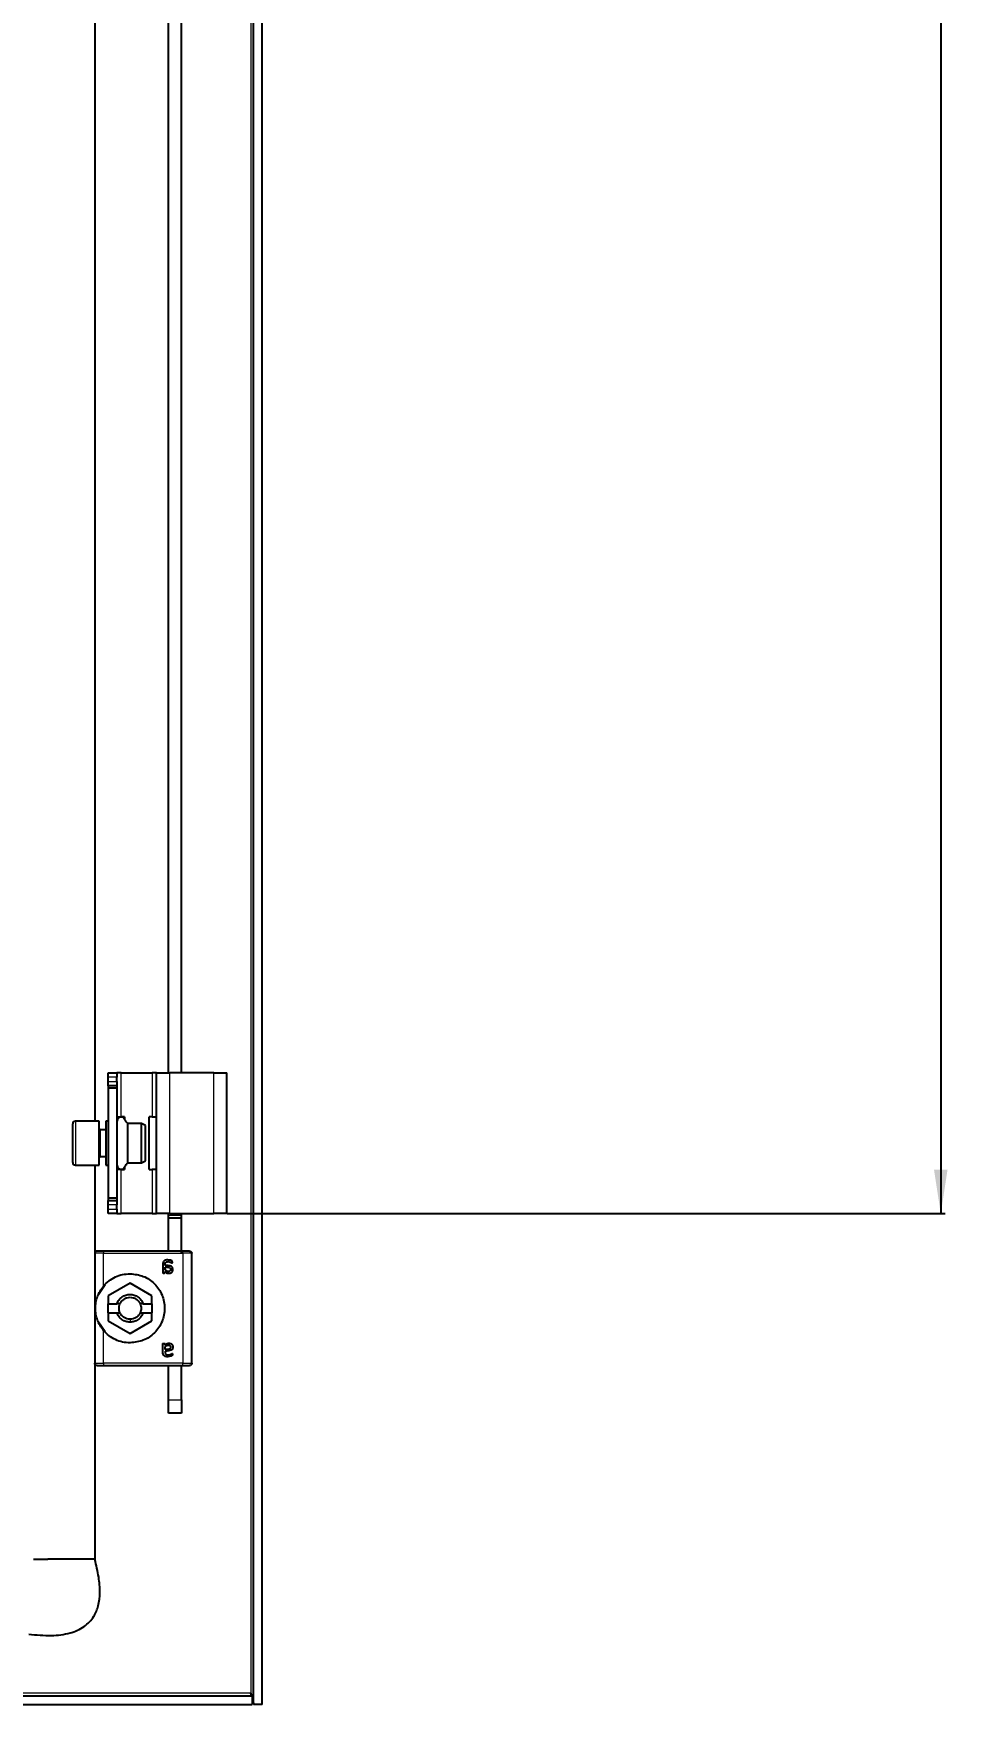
# Model space of a CAD drawing. Header units: millimetres. Extents: x -708 to 1768, y -1269 to 974.
# Drawn here: x 1560.4 to 1767.8, y -970.9 to -591.4 of the extents above; entities that cross this region are included whole.
import ezdxf

# ---------------------------------------------------------------- set-up
doc = ezdxf.new("R2010")
doc.units = ezdxf.units.MM
doc.layers.add('FORMAT', color=7, linetype='Continuous')
doc.styles.add('SLDTEXTSTYLE0', font='TXT', dxfattribs={"width": 0.75})
doc.dimstyles.new('SLDDIMSTYLE0', dxfattribs={"dimtxt": 20, "dimasz": 10, "dimexe": 0, "dimexo": 0.0625, "dimgap": 5, "dimtad": 2, "dimdec": 1, "dimrnd": 1e-09, "dimzin": 12, "dimdsep": 46, "dimtxsty": 'SLDTEXTSTYLE0', "dimsah": 1, "dimcen": 0.09, "dimadec": 0, "dimazin": 3, "dimtfac": 1, "dimtofl": 0, "dimtmove": 0, "dimatfit": 3, "dimfxl": 0, "dimfrac": 2, "dimtolj": 1, "dimtzin": 12, "dimarcsym": 0})

# ---------------------------------------------------------------- blocks, each defined once
blk = doc.blocks.new('_D_8')
at = {"layer": 'FORMAT'}
for p, q in [((1604.31, 672.59), (1767.3, 672.59)), ((1766.3, 672.59), (1766.3, -859.41)), ((1604.31, -859.41), (1767.3, -859.41))]:
    blk.add_line(p, q, dxfattribs=at)
for points in [[(1766.3, 672.59), (1764.76, 662.59), (1767.84, 662.59)], [(1766.3, -859.41), (1767.84, -849.41), (1764.76, -849.41)]]:
    blk.add_solid(points, dxfattribs=at)
at = {"layer": 'FORMAT', "insert": (1740.52, -122.97), "char_height": 20, "attachment_point": 1, "rotation": 90, "style": 'SLDTEXTSTYLE0'}
blk.add_mtext('1532', dxfattribs=at)

msp = doc.modelspace()

# ---------------------------------------------------------------- linework, layer by layer
at = {"color": 7, "linetype": 'Continuous', "lineweight": 25}
for p, q in [((1610.3, -970.91), (1610.3, 784.09)), ((1612.3, -970.91), (1612.3, 784.09)), ((1574.3, -418.58), (1574.3, -838.41)), ((1591, -827.41), (1591, -418.91)), ((1594, -827.41), (1594, -418.91)), ((1577.3, -827.41), (1579.3, -827.41)), ((1577.3, -828.41), (1577.3, -827.41)), ((1577.3, -829.41), (1577.3, -828.41)), ((1577.3, -830.41), (1577.3, -829.41)), ((1579.3, -830.41), (1577.3, -830.41)), ((1577.3, -830.41), (1577.3, -830.91)), ((1579.3, -830.91), (1577.3, -830.91)), ((1577.3, -830.91), (1577.3, -855.91)), ((1579.3, -827.41), (1579.3, -828.41)), ((1580.3, -827.41), (1579.3, -827.41)), ((1579.3, -829.41), (1579.3, -828.41)), ((1579.3, -829.41), (1579.3, -830.41)), ((1579.3, -830.41), (1579.3, -830.91)), ((1579.3, -830.91), (1579.3, -855.91)), ((1580.3, -827.41), (1587.3, -827.41)), ((1588.3, -827.41), (1587.3, -827.41)), ((1588.3, -827.41), (1591.3, -827.41)), ((1588.3, -859.41), (1588.3, -827.41)), ((1601.3, -827.41), (1591.3, -827.41)), ((1601.3, -827.41), (1604.3, -827.41)), ((1604.3, -859.41), (1604.3, -827.41)), ((1575.3, -838.41), (1569.9, -838.41)), ((1575.3, -845.97), (1575.3, -838.41)), ((1577.3, -838.41), (1576.8, -838.41)), ((1576.8, -838.41), (1576.8, -839.62)), ((1579.3, -837.41), (1580.3, -837.41)), ((1581, -837.41), (1580.3, -837.41)), ((1581, -837.41), (1581, -837.86)), ((1586.6, -849.41), (1586.6, -837.41)), ((1587.3, -837.41), (1586.6, -837.41)), ((1587.3, -837.41), (1588.3, -837.41)), ((1569.3, -845.66), (1569.3, -839.01)), ((1576.8, -840.41), (1575.55, -840.41)), ((1576.8, -839.62), (1576.8, -848.41)), ((1584.93, -838.91), (1581.8, -838.91)), ((1581.8, -847.91), (1581.8, -838.91)), ((1585.8, -839.41), (1584.93, -838.91)), ((1584.93, -847.91), (1584.93, -838.91)), ((1585.8, -847.41), (1585.8, -839.41)), ((1569.3, -847.81), (1569.3, -845.66)), ((1575.3, -848.41), (1575.3, -845.97)), ((1569.9, -848.41), (1575.3, -848.41)), ((1574.3, -848.41), (1574.3, -868.23)), ((1575.55, -846.41), (1576.8, -846.41)), ((1576.8, -848.41), (1577.3, -848.41)), ((1580.3, -849.41), (1579.3, -849.41)), ((1580.3, -849.41), (1581, -849.41)), ((1581, -848.96), (1581, -849.41)), ((1581.8, -847.91), (1584.93, -847.91)), ((1584.93, -847.91), (1585.8, -847.41)), ((1586.6, -849.41), (1587.3, -849.41)), ((1588.3, -849.41), (1587.3, -849.41)), ((1579.3, -855.91), (1577.3, -855.91)), ((1577.3, -855.91), (1577.3, -856.41)), ((1577.3, -857.41), (1577.3, -856.41)), ((1577.3, -856.41), (1579.3, -856.41)), ((1577.3, -858.41), (1577.3, -857.41)), ((1579.3, -855.91), (1579.3, -856.41)), ((1579.3, -856.41), (1579.3, -857.41)), ((1579.3, -858.41), (1579.3, -857.41)), ((1577.3, -859.41), (1577.3, -858.41)), ((1579.3, -859.41), (1577.3, -859.41)), ((1579.3, -858.41), (1579.3, -859.41)), ((1579.3, -859.41), (1580.3, -859.41)), ((1587.3, -859.41), (1580.3, -859.41)), ((1587.3, -859.41), (1588.3, -859.41)), ((1591.3, -859.41), (1588.3, -859.41)), ((1591, -859.87), (1591, -859.41)), ((1591, -860.37), (1591, -859.87)), ((1591, -860.37), (1594, -860.37)), ((1591, -867.91), (1591, -860.37)), ((1591.3, -859.41), (1601.3, -859.41)), ((1594, -859.87), (1594, -859.41)), ((1594, -860.37), (1594, -859.87)), ((1594, -868.21), (1594, -860.37)), ((1604.3, -859.41), (1601.3, -859.41)), ((1574.3, -868.41), (1574.3, -893.41)), ((1594.3, -867.91), (1576.3, -867.91)), ((1594.9, -867.91), (1594.65, -867.91)), ((1596.3, -893.41), (1596.3, -868.41)), ((1589.74, -870.95), (1589.74, -872.82)), ((1590.2, -872.82), (1590.2, -872.54)), ((1590.27, -871.2), (1590.27, -870.99)), ((1590.65, -871.2), (1590.27, -871.2)), ((1590.27, -871.56), (1590.7, -871.56)), ((1590.27, -872.14), (1590.27, -871.56)), ((1575.13, -877.78), (1576.63, -875.53)), ((1582.3, -875.19), (1577.35, -878.05)), ((1587.25, -878.05), (1582.3, -875.19)), ((1577.35, -878.05), (1577.35, -879.91)), ((1577.35, -879.91), (1579.31, -879.91)), ((1577.35, -881.91), (1577.35, -879.91)), ((1580.01, -879.91), (1579.31, -879.91)), ((1585.28, -879.91), (1584.59, -879.91)), ((1585.28, -879.91), (1587.25, -879.91)), ((1587.25, -879.91), (1587.25, -878.05)), ((1587.25, -879.91), (1587.25, -881.91)), ((1576.63, -886.29), (1575.13, -884.04)), ((1577.35, -881.91), (1577.35, -883.77)), ((1577.35, -881.91), (1579.31, -881.91)), ((1577.35, -883.77), (1582.3, -886.63)), ((1579.31, -881.91), (1580.01, -881.91)), ((1582.3, -886.63), (1587.25, -883.77)), ((1584.59, -881.91), (1585.28, -881.91)), ((1585.28, -881.91), (1587.25, -881.91)), ((1587.25, -883.77), (1587.25, -881.91)), ((1589.74, -890.87), (1589.74, -889)), ((1590.2, -889), (1590.2, -889.28)), ((1590.27, -890.26), (1590.27, -889.68)), ((1590.7, -890.26), (1590.27, -890.26)), ((1590.65, -890.62), (1590.27, -890.62)), ((1590.27, -890.62), (1590.27, -890.83)), ((1574.3, -893.58), (1574.3, -937.91)), ((1576.3, -893.91), (1594.3, -893.91)), ((1591, -901.71), (1591, -893.91)), ((1594, -901.71), (1594, -893.91)), ((1594.65, -893.91), (1594.9, -893.91)), ((1591, -904.71), (1591, -901.71)), ((1594, -901.71), (1594, -904.71)), ((1594, -904.71), (1591, -904.71)), ((1563.73, -937.91), (1563.67, -937.91)), ((1570.87, -937.91), (1563.73, -937.91)), ((1571.01, -937.91), (1570.87, -937.91)), ((1573.32, -937.91), (1571.01, -937.91)), ((1574.3, -937.91), (1573.32, -937.91)), ((820.6, -968.91), (1610, -968.91)), ((820.6, -970.91), (1610, -970.91)), ((1609.7, -968.31), (1609.89, -968.91)), ((1610, -968.91), (1610, -970.91)), ((1612.3, -970.91), (1610.3, -970.91))]:
    msp.add_line(p, q, dxfattribs=at)
at = {"color": 8, "linetype": 'Continuous', "lineweight": 18}
for p, q in [((1609.7, 781.49), (1609.7, -968.31)), ((1579.3, -828.41), (1577.3, -828.41)), ((1577.3, -829.41), (1579.3, -829.41)), ((1580.3, -837.41), (1580.3, -827.41)), ((1587.3, -827.41), (1587.3, -837.41)), ((1591.3, -859.41), (1591.3, -827.41)), ((1601.3, -859.41), (1601.3, -827.41)), ((1569.9, -838.41), (1569.9, -845.97)), ((1575.55, -840.41), (1575.55, -846.41)), ((1569.9, -845.97), (1569.9, -848.41)), ((1580.3, -859.41), (1580.3, -849.41)), ((1587.3, -849.41), (1587.3, -859.41)), ((1579.3, -857.41), (1577.3, -857.41)), ((1577.3, -858.41), (1579.3, -858.41)), ((1594, -859.87), (1591, -859.87)), ((1576.3, -875.85), (1576.3, -868.41)), ((1576.3, -868.41), (1594.3, -868.41)), ((1594.3, -868.41), (1594.3, -893.41)), ((1582.3, -883.41), (1582.3, -884.06)), ((1576.3, -893.41), (1576.3, -885.97)), ((1594.3, -893.41), (1576.3, -893.41)), ((1591, -901.71), (1594, -901.71)), ((1609.7, -968.31), (1514.34, -968.31))]:
    msp.add_line(p, q, dxfattribs=at)
at = {"color": 7, "linetype": 'Continuous', "lineweight": 25}
for centre, radius, start, end in [((1569.9, -839.01), 0.6, 90, 180), ((1575.55, -840.16), 0.25, 180, 270), ((1569.9, -847.81), 0.6, 180, 270), ((1575.55, -846.66), 0.25, 90, 180)]:
    msp.add_arc(centre, radius, start, end, dxfattribs=at)
for points, knots in [([(1581.8, -838.91), (1581.62, -838.76), (1581.27, -838.45), (1581.08, -837.88), (1580.72, -837.58), (1580.38, -837.45), (1580.02, -837.48), (1579.67, -837.67), (1579.42, -838.03), (1579.34, -838.33), (1579.3, -838.48)], [0, 0, 0, 0, 0.185676, 0.371025, 0.466937, 0.562172, 0.656347, 0.751553, 0.873842, 1, 1, 1, 1]), ([(1579.3, -848.34), (1579.34, -848.49), (1579.42, -848.79), (1579.67, -849.15), (1580.02, -849.34), (1580.38, -849.37), (1580.72, -849.24), (1581.08, -848.94), (1581.27, -848.37), (1581.62, -848.06), (1581.8, -847.91)], [0, 0, 0, 0, 0.126158, 0.248447, 0.343653, 0.437828, 0.533063, 0.628975, 0.814324, 1, 1, 1, 1]), ([(1590.85, -869.91), (1590.7, -869.92), (1590.48, -869.93), (1590.2, -870.02), (1590.01, -870.14), (1589.87, -870.31), (1589.76, -870.58), (1589.74, -870.8), (1589.74, -870.95)], [0, 0, 0, 0, 0.250089, 0.382495, 0.500259, 0.622163, 0.750133, 1, 1, 1, 1]), ([(1589.74, -872.82), (1589.74, -872.83), (1589.74, -872.85), (1589.75, -872.87), (1589.78, -872.89), (1589.85, -872.91), (1589.92, -872.91), (1589.97, -872.91)], [0, 0, 0, 0, 0.124881, 0.183376, 0.250934, 0.500336, 1, 1, 1, 1]), ([(1589.97, -872.91), (1590.01, -872.91), (1590.08, -872.91), (1590.16, -872.89), (1590.18, -872.87), (1590.19, -872.85), (1590.2, -872.83), (1590.2, -872.82)], [0, 0, 0, 0, 0.499718, 0.749437, 0.810587, 0.875078, 1, 1, 1, 1]), ([(1590.2, -872.54), (1590.32, -872.65), (1590.51, -872.82), (1590.78, -872.93), (1590.95, -872.96), (1591.03, -872.97), (1591.07, -872.97)], [0, 0, 0, 0, 0.499113, 0.749325, 0.874665, 1, 1, 1, 1]), ([(1590.27, -870.99), (1590.27, -870.9), (1590.28, -870.76), (1590.33, -870.59), (1590.41, -870.48), (1590.52, -870.4), (1590.64, -870.35), (1590.77, -870.32), (1590.86, -870.32), (1590.91, -870.32)], [0, 0, 0, 0, 0.250023, 0.382539, 0.499802, 0.620838, 0.749652, 0.874777, 1, 1, 1, 1]), ([(1590.99, -872.56), (1590.92, -872.55), (1590.77, -872.54), (1590.51, -872.4), (1590.37, -872.25), (1590.27, -872.14)], [0, 0, 0, 0, 0.249939, 0.499864, 1, 1, 1, 1]), ([(1592.03, -872.12), (1592.03, -872.05), (1592.02, -871.89), (1591.92, -871.67), (1591.77, -871.5), (1591.5, -871.33), (1591.12, -871.22), (1590.8, -871.21), (1590.65, -871.2)], [0, 0, 0, 0, 0.1250486, 0.2498861, 0.3708558, 0.4998199, 0.7496086, 1, 1, 1, 1]), ([(1590.7, -871.56), (1590.8, -871.56), (1590.98, -871.57), (1591.2, -871.63), (1591.35, -871.72), (1591.44, -871.82), (1591.49, -871.95), (1591.5, -872.04), (1591.5, -872.09)], [0, 0, 0, 0, 0.279652, 0.500248, 0.629485, 0.750186, 0.875763, 1, 1, 1, 1]), ([(1591.91, -870.41), (1591.91, -870.35), (1591.91, -870.27), (1591.85, -870.18), (1591.71, -870.09), (1591.39, -869.96), (1591.06, -869.93), (1590.85, -869.91)], [0, 0, 0, 0, 0.124693, 0.187182, 0.249773, 0.500039, 1, 1, 1, 1]), ([(1590.91, -870.32), (1591.07, -870.34), (1591.31, -870.37), (1591.56, -870.49), (1591.69, -870.56), (1591.76, -870.6), (1591.8, -870.61), (1591.81, -870.62)], [0, 0, 0, 0, 0.4987, 0.749508, 0.874949, 0.946783, 1, 1, 1, 1]), ([(1591.5, -872.09), (1591.5, -872.15), (1591.49, -872.25), (1591.42, -872.37), (1591.36, -872.44), (1591.28, -872.5), (1591.19, -872.53), (1591.09, -872.55), (1591.02, -872.56), (1590.99, -872.56)], [0, 0, 0, 0, 0.249168, 0.373635, 0.49939, 0.619394, 0.749656, 0.87477, 1, 1, 1, 1]), ([(1591.07, -872.97), (1591.19, -872.96), (1591.38, -872.95), (1591.6, -872.86), (1591.76, -872.77), (1591.88, -872.64), (1592, -872.43), (1592.02, -872.25), (1592.03, -872.12)], [0, 0, 0, 0, 0.25007, 0.379181, 0.500499, 0.62417, 0.750842, 1, 1, 1, 1]), ([(1591.81, -870.62), (1591.82, -870.61), (1591.84, -870.61), (1591.86, -870.6), (1591.87, -870.59), (1591.89, -870.57), (1591.9, -870.52), (1591.91, -870.48), (1591.91, -870.44), (1591.91, -870.42), (1591.91, -870.41)], [0, 0, 0, 0, 0.128825, 0.180169, 0.243397, 0.36986, 0.499864, 0.749649, 0.843476, 1, 1, 1, 1]), ([(1576.3, -885.97), (1576.01, -885.59), (1575.44, -884.84), (1574.88, -883.59), (1574.53, -882.31), (1574.4, -880.91), (1574.53, -879.51), (1574.88, -878.23), (1575.44, -876.98), (1576.01, -876.22), (1576.3, -875.85)], [0, 0, 0, 0, 0.125762, 0.25037, 0.375307, 0.500139, 0.62481, 0.749763, 0.874888, 1, 1, 1, 1]), ([(1589.74, -889), (1589.74, -888.99), (1589.74, -888.97), (1589.75, -888.95), (1589.78, -888.93), (1589.85, -888.91), (1589.92, -888.91), (1589.97, -888.91)], [0, 0, 0, 0, 0.124884, 0.1863766, 0.2509142, 0.5003223, 1, 1, 1, 1]), ([(1590.85, -891.91), (1590.78, -891.91), (1590.63, -891.91), (1590.41, -891.87), (1590.2, -891.8), (1590.01, -891.68), (1589.87, -891.51), (1589.76, -891.24), (1589.74, -891.02), (1589.74, -890.87)], [0, 0, 0, 0, 0.125255, 0.250437, 0.383066, 0.500493, 0.622629, 0.75025, 1, 1, 1, 1]), ([(1589.97, -888.91), (1590.01, -888.91), (1590.07, -888.91), (1590.14, -888.93), (1590.17, -888.94), (1590.18, -888.95), (1590.19, -888.97), (1590.2, -888.99), (1590.2, -889)], [0, 0, 0, 0, 0.499162, 0.644242, 0.749698, 0.813605, 0.875217, 1, 1, 1, 1]), ([(1590.2, -889.28), (1590.32, -889.17), (1590.51, -889), (1590.82, -888.87), (1590.99, -888.86), (1591.07, -888.85)], [0, 0, 0, 0, 0.499364, 0.749701, 1, 1, 1, 1]), ([(1590.27, -889.68), (1590.37, -889.57), (1590.51, -889.41), (1590.74, -889.3), (1590.88, -889.27), (1590.95, -889.26), (1590.99, -889.26)], [0, 0, 0, 0, 0.499765, 0.749504, 0.874771, 1, 1, 1, 1]), ([(1590.27, -890.83), (1590.27, -890.88), (1590.27, -890.97), (1590.29, -891.1), (1590.33, -891.23), (1590.41, -891.34), (1590.52, -891.42), (1590.68, -891.49), (1590.82, -891.49), (1590.91, -891.5)], [0, 0, 0, 0, 0.125295, 0.250514, 0.383518, 0.50035, 0.621938, 0.750243, 1, 1, 1, 1]), ([(1592.03, -889.69), (1592.03, -889.73), (1592.03, -889.81), (1592, -889.97), (1591.92, -890.15), (1591.77, -890.33), (1591.5, -890.49), (1591.12, -890.6), (1590.8, -890.61), (1590.65, -890.62)], [0, 0, 0, 0, 0.0626366, 0.1252782, 0.2500723, 0.3748405, 0.4999941, 0.7496958, 1, 1, 1, 1]), ([(1591.5, -889.73), (1591.5, -889.78), (1591.49, -889.87), (1591.44, -890), (1591.35, -890.1), (1591.2, -890.19), (1590.98, -890.25), (1590.8, -890.26), (1590.7, -890.26)], [0, 0, 0, 0, 0.124446, 0.249795, 0.37, 0.499734, 0.719932, 1, 1, 1, 1]), ([(1591.91, -891.41), (1591.91, -891.44), (1591.91, -891.49), (1591.9, -891.57), (1591.85, -891.64), (1591.71, -891.73), (1591.39, -891.86), (1591.06, -891.89), (1590.85, -891.91)], [0, 0, 0, 0, 0.062686, 0.125173, 0.187628, 0.250185, 0.500314, 1, 1, 1, 1]), ([(1590.91, -891.5), (1591.07, -891.48), (1591.38, -891.46), (1591.64, -891.25), (1591.8, -891.21), (1591.81, -891.2)], [0, 0, 0, 0, 0.498852, 0.946609, 1, 1, 1, 1]), ([(1590.99, -889.26), (1591.05, -889.27), (1591.15, -889.27), (1591.28, -889.32), (1591.36, -889.38), (1591.42, -889.45), (1591.47, -889.54), (1591.5, -889.63), (1591.5, -889.7), (1591.5, -889.73)], [0, 0, 0, 0, 0.2496231, 0.3771401, 0.499734, 0.6227303, 0.7498125, 0.8748762, 1, 1, 1, 1]), ([(1591.07, -888.85), (1591.19, -888.86), (1591.38, -888.87), (1591.6, -888.96), (1591.76, -889.05), (1591.88, -889.18), (1592, -889.39), (1592.02, -889.57), (1592.03, -889.69)], [0, 0, 0, 0, 0.25007, 0.379559, 0.500499, 0.624556, 0.750843, 1, 1, 1, 1]), ([(1591.81, -891.2), (1591.82, -891.21), (1591.84, -891.21), (1591.86, -891.22), (1591.87, -891.23), (1591.89, -891.25), (1591.91, -891.32), (1591.91, -891.37), (1591.91, -891.41)], [0, 0, 0, 0, 0.13107, 0.182437, 0.243796, 0.371388, 0.500442, 1, 1, 1, 1]), ([(1559.3, -954.91), (1561.02, -955.08), (1564.16, -955.38), (1568.49, -954.87), (1571.92, -953.44), (1574.14, -951.12), (1575.22, -948.36), (1575.54, -945.31), (1575.25, -941.75), (1574.63, -939.26), (1574.3, -937.91)], [0, 0, 0, 0, 0.176713, 0.320911, 0.440308, 0.54837, 0.6374, 0.738878, 0.858543, 1, 1, 1, 1]), ([(1560.41, -937.91), (1560.44, -937.91), (1560.52, -937.91), (1560.98, -937.91), (1561.27, -937.91)], [0, 0, 0, 0, 0.356727, 1, 1, 1, 1]), ([(1610, -968.91), (1609.95, -968.91), (1609.9, -968.85), (1609.8, -968.62), (1609.75, -968.47), (1609.7, -968.31)], [0, 0, 0, 0, 0.5, 0.5, 1, 1, 1, 1]), ([(1610, -969.23), (1610.04, -969.36), (1610.24, -969.92), (1610.27, -970.48), (1610.3, -970.91)], [0, 0, 0, 0, 0.226541, 1, 1, 1, 1])]:
    msp.add_open_spline(points, degree=3, knots=knots, dxfattribs=at)
for points in [[(1574.8, -867.91), (1574.73, -867.92), (1574.6, -867.93), (1574.43, -868.05), (1574.32, -868.21), (1574.3, -868.34), (1574.3, -868.41)], [(1576.3, -867.91), (1576.1, -867.91), (1575.71, -867.91), (1575.21, -867.91), (1574.86, -867.91), (1574.82, -867.91), (1574.8, -867.91)], [(1595.8, -867.91), (1595.77, -867.91), (1595.73, -867.91), (1595.38, -867.91), (1594.89, -867.91), (1594.49, -867.91), (1594.3, -867.91)], [(1595.8, -867.91), (1595.86, -867.92), (1595.99, -867.93), (1596.16, -868.05), (1596.27, -868.21), (1596.29, -868.34), (1596.3, -868.41)], [(1576.3, -875.85), (1576.69, -875.44), (1577.48, -874.61), (1578.97, -873.74), (1580.59, -873.17), (1581.73, -873.1), (1582.3, -873.06)], [(1582.3, -873.06), (1583.32, -873.18), (1585.38, -873.41), (1587.99, -875.23), (1589.74, -877.82), (1590.35, -880.91), (1589.74, -884), (1587.99, -886.59), (1585.38, -888.41), (1583.32, -888.64), (1582.3, -888.76)], [(1579.31, -879.91), (1579.44, -879.61), (1579.71, -879.01), (1580.43, -878.31), (1581.31, -877.86), (1582.3, -877.71), (1583.28, -877.86), (1584.16, -878.31), (1584.89, -879.01), (1585.15, -879.61), (1585.28, -879.91)], [(1580.01, -881.91), (1579.95, -881.75), (1579.83, -881.43), (1579.78, -880.91), (1579.83, -880.39), (1579.95, -880.07), (1580.01, -879.91)], [(1580.01, -879.91), (1580.12, -879.7), (1580.35, -879.27), (1580.91, -878.79), (1581.57, -878.47), (1582.05, -878.43), (1582.3, -878.41)], [(1582.3, -878.41), (1582.54, -878.43), (1583.02, -878.47), (1583.68, -878.79), (1584.24, -879.27), (1584.47, -879.7), (1584.59, -879.91)], [(1584.59, -879.91), (1584.65, -880.07), (1584.77, -880.39), (1584.81, -880.91), (1584.77, -881.43), (1584.65, -881.75), (1584.59, -881.91)], [(1582.3, -884.06), (1581.97, -884.03), (1581.31, -883.97), (1580.43, -883.5), (1579.71, -882.81), (1579.44, -882.21), (1579.31, -881.91)], [(1582.3, -883.41), (1582.05, -883.39), (1581.57, -883.35), (1580.91, -883.03), (1580.35, -882.55), (1580.12, -882.12), (1580.01, -881.91)], [(1585.28, -881.91), (1585.15, -882.21), (1584.89, -882.81), (1584.16, -883.5), (1583.28, -883.97), (1582.62, -884.03), (1582.3, -884.06)], [(1584.59, -881.91), (1584.47, -882.12), (1584.24, -882.55), (1583.68, -883.03), (1583.02, -883.35), (1582.54, -883.39), (1582.3, -883.41)], [(1582.3, -888.76), (1581.73, -888.72), (1580.59, -888.65), (1578.97, -888.08), (1577.48, -887.21), (1576.69, -886.38), (1576.3, -885.97)], [(1574.8, -893.91), (1574.73, -893.9), (1574.6, -893.89), (1574.43, -893.77), (1574.32, -893.61), (1574.3, -893.48), (1574.3, -893.41)], [(1574.8, -893.91), (1574.82, -893.91), (1574.86, -893.91), (1575.21, -893.91), (1575.71, -893.91), (1576.1, -893.91), (1576.3, -893.91)], [(1594.3, -893.91), (1594.49, -893.91), (1594.89, -893.91), (1595.38, -893.91), (1595.73, -893.91), (1595.77, -893.91), (1595.8, -893.91)], [(1596.3, -893.41), (1596.29, -893.48), (1596.27, -893.61), (1596.16, -893.77), (1595.99, -893.89), (1595.86, -893.9), (1595.8, -893.91)], [(1561.27, -937.91), (1561.6, -937.91), (1562.25, -937.91), (1563.19, -937.91), (1563.67, -937.91)]]:
    msp.add_open_spline(points, degree=3, dxfattribs=at)
at = {"color": 8, "linetype": 'Continuous', "lineweight": 18}
for points in [[(1576.3, -868.41), (1576.03, -868.41), (1575.51, -868.41), (1574.85, -868.41), (1574.39, -868.41), (1574.33, -868.41), (1574.3, -868.41)], [(1576.3, -867.91), (1576.3, -867.92), (1576.3, -867.93), (1576.3, -868.05), (1576.3, -868.21), (1576.3, -868.34), (1576.3, -868.41)], [(1594.3, -868.41), (1594.3, -868.34), (1594.3, -868.21), (1594.3, -868.05), (1594.3, -867.93), (1594.3, -867.92), (1594.3, -867.91)], [(1596.3, -868.41), (1596.27, -868.41), (1596.21, -868.41), (1595.74, -868.41), (1595.08, -868.41), (1594.56, -868.41), (1594.3, -868.41)], [(1574.3, -893.41), (1574.33, -893.41), (1574.39, -893.41), (1574.85, -893.41), (1575.51, -893.41), (1576.03, -893.41), (1576.3, -893.41)], [(1576.3, -893.41), (1576.3, -893.48), (1576.3, -893.61), (1576.3, -893.77), (1576.3, -893.89), (1576.3, -893.9), (1576.3, -893.91)], [(1594.3, -893.91), (1594.3, -893.9), (1594.3, -893.89), (1594.3, -893.77), (1594.3, -893.61), (1594.3, -893.48), (1594.3, -893.41)], [(1594.3, -893.41), (1594.56, -893.41), (1595.08, -893.41), (1595.74, -893.41), (1596.21, -893.41), (1596.27, -893.41), (1596.3, -893.41)]]:
    msp.add_open_spline(points, degree=3, dxfattribs=at)

# ---------------------------------------------------------------- dimensions: what is measured, and where the dimension line sits
at = {"layer": 'FORMAT'}
dim = msp.add_linear_dim(base=(1766.3, -859.41), p1=(1604.3, 672.59), p2=(1604.3, -859.41), angle=90, dimstyle='SLDDIMSTYLE0', dxfattribs=at)
dim.commit()
dim.dimension.update_dxf_attribs({"geometry": '_D_8', "text_midpoint": (1766.3, -93.41), "dimtype": 160})

doc.saveas('drawing.dxf')
